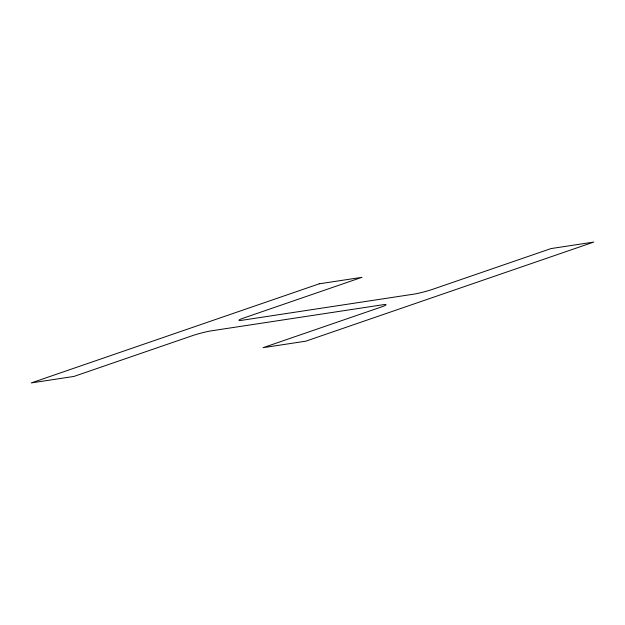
<?xml version="1.0" encoding="UTF-8"?>
<svg xmlns="http://www.w3.org/2000/svg" width="625" height="625" viewBox="0 0 625 625"><rect width="100%" height="100%" fill="white"/><g stroke="black" fill="none" stroke-linecap="round" stroke-linejoin="round"><path stroke-width="0.94" d="M319.242 283.812L31.25 382.922L73.945 376.43L192.258 335.719A14.117 1.258 -14.8 0 1 211.516 330.805L382.758 304.766A14.117 1.258 -14.8 0 1 381.359 306.969L263.055 347.68L305.758 341.188L593.75 242.078L551.055 248.57L432.742 289.281A14.117 1.258 -14.8 0 1 413.484 294.195L242.242 320.234A14.117 1.258 -14.8 0 1 243.641 318.031L361.945 277.32L319.242 283.812"/></g></svg>
